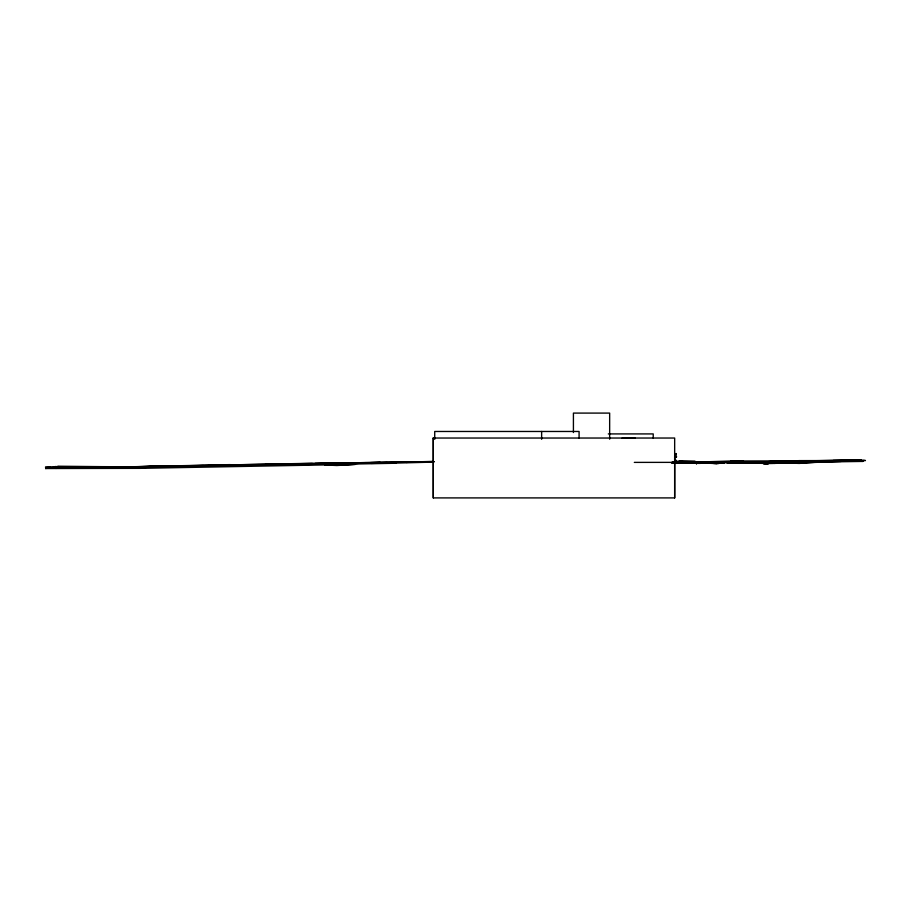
<?xml version="1.0" encoding="UTF-8"?>
<svg xmlns="http://www.w3.org/2000/svg" width="911" height="911" viewBox="0 0 911 911"><rect width="100%" height="100%" fill="white"/><g stroke="black" fill="none" stroke-linecap="round" stroke-linejoin="round"><path stroke-width="1.37" d="M49.695 466.979L45.55 466.922L45.698 468.527L140.26 468.345L324.418 464.929L336.854 465.51L355.392 464.371L344.483 465.043M694.444 462.332L674.231 462.173L671.566 463.141L672.272 462.082C684.844 462.617 666.157 463.187 674.539 462.367L634.318 462.389M433.283 497.907L433.283 438.032L433.283 497.907L674.664 497.907L674.664 456.662M675.506 462.708C673.673 460.738 676.338 462.936 676.235 461.239M696.368 461.763L695.275 462.947L672.569 463.187M799.357 462.367L799.243 462.424C766.971 464.052 734.596 462.059 702.347 462.162L698.384 463.164C699.466 462.264 724.37 462.059 703.907 462.56L703.907 461.786L675.951 461.661L687.498 461.661M727.297 463.209C750.971 462.606 767.745 462.925 790.167 462.663C778.119 463.152 768.28 464.166 757.405 462.947L764.784 463.107L736.555 462.777L764.75 462.537C763.532 463.46 769.613 464.166 768.167 461.854M773.018 462.128L768.337 461.604L768.144 462.412L764.739 462.401M772.312 461.547L769.362 462.093L785.293 462.105L777.436 462.321M773.872 462.196C761.596 462.15 776.764 462.287 771.355 461.683L772.482 461.797L769.385 462.264M788.573 461.706L788.573 461.103L799.277 460.624L799.277 461.273L796.601 461.399M719.132 462.332L696.368 462.298L696.403 463.824L696.357 461.661L688.841 462.162M773.598 461.729L755.014 462.253M696.448 462.435L696.414 463.562L695.89 463.187M768.167 462.583L768.121 461.672L769.613 461.649M777.402 462.287L782.617 461.9M777.39 461.638C782.082 462.059 783.87 461.911 779.11 461.854M777.926 461.923L782.048 461.775L777.96 462.287M676.201 456.582L675.632 457.584M696.403 463.38L700.286 463.369M779.304 462.128L769.624 461.809L799.494 462.344L862.819 461.421L863.275 460.294L865.45 460.522L799.277 460.624L799.3 461.991M777.459 461.957L781.034 461.752C776.138 462.879 783.221 460.351 781.945 462.458L771.013 462.458M769.351 461.831L782.925 461.831L778.472 462.207M782.538 462.412L779.338 462.036L782.321 462.378M776.525 462.458L784.713 462.071L779.11 461.979M676.497 457.117L675.518 457.276L676.543 456.673M676.372 457.094L675.609 457.504L676.019 457.071M676.452 456.73L675.7 457.242M675.324 457.049L675.643 455.864M675.04 454.327L675.598 453.576M674.846 454.953L675.267 453.837M676.338 461.683L675.768 461.046M675.495 455.17L676.042 456.639L675.723 456.138M675.324 454.304L676.087 453.632L675.165 454.008M675.21 454.543L675.996 453.507M675.529 456.866L675.871 456.946M674.664 463.745L675.051 462.082M799.254 462.287L799.311 461.786M782.925 461.786L779.509 461.945M856.01 460.397L833.178 460.499M46.074 467.525L45.721 468.561C52.804 464.53 67.38 468.892 77.014 467.719L132.323 466.785L57.735 466.455L132.448 466.842L55.15 466.683L76.968 467.058M126.196 466.933L323.257 463.061L388.234 463.004M782.503 462.378L783.153 461.797L778.256 461.319L781.832 462.15M782.64 462.287L788.584 461.638L778.222 462.093M388.12 463.278L433.693 462.116M772.482 462.321L771.799 461.797L772.494 461.74L769.658 462.276L772.312 462.15M706.811 463.164L716.946 463.608L716.422 463.209M755.652 462.367L727.889 462.492M828.657 461L821.21 460.772M676.258 461.467L675.518 461.262L676.099 461.467M675.404 454.168L676.076 453.712M676.03 456.32L675.142 456.297L675.119 455.124M703.907 461.786L688.841 462.401M675.302 454.042L675.803 453.621M675.21 454.27L675.689 454.088M674.072 462.253L674.698 462.093M777.937 462.162L782.253 462.071L778.04 462.276M132.095 466.751L129.464 466.842M778.746 461.729L781.82 461.911L778.438 461.433M112.383 467.753L113.613 467.685M675.768 453.712L676.008 453.735M862.819 461.421L862.022 460.328L859.631 460.397M828.452 461.342L799.129 463.426L780.158 462.606M768.144 461.661L768.155 462.469L749.969 462.15M782.071 462.401L782.526 462.139M687.384 462.287L682.1 461.763L673.741 462.492L695.025 461.786M763.509 463.653L766.105 463.141L735.997 462.025L698.509 463.141L714.588 462.435M763.509 463.71L768.736 463.243M676.44 456.627L675.871 456.707M768.155 461.706L768.451 462.332L764.261 462.378M675.45 456.946L674.983 457.094M771.902 463.221L768.201 463.095M735.746 462.014L734.3 462.264L749.389 462.093L735.724 462.082L747.202 462.014M758.658 462.617L759.25 462.515L753.887 462.617L755.618 462.515M773.348 462.264L692.166 462.481L741.007 462.071L737.386 462.071M771.31 462.162L772.574 462.287M396.08 463.243L324.362 464.599L327.186 464.986M696.38 462.378L696.391 462.731M696.414 463.152L687.236 463.175M354.425 463.722L364.4 462.822L388.223 462.913L265.944 464.234M769.624 462.048L772.505 461.604L769.624 461.888L771.059 461.945M784.177 462.469L785.612 462.332M785.612 463.118L771.082 463.232M48.943 467.594L76.979 467.115M773.815 462.173L769.624 461.888L773.69 462.014M818.055 461.672L823.407 461.319M434.205 461.718L400.236 462.332M699.842 463.335L715.192 462.754L703.133 463.05M802.671 462.572L807.328 462.298M676.087 461.888L675.393 461.888M819.57 461.809L824.603 461.535M783.847 462.845L786.569 462.708M721.979 462.367L723.095 462.31M230.244 464.61L107.817 467.332M776.195 462.936L790.327 462.458L776.195 462.458M126.424 467.354L135.853 467.081L126.082 467.32M845.169 460.533L858.39 460.214L846.228 460.51M776.377 461.444L788.573 461.103M841.104 461.421L792.308 463.266M798.457 460.989L806.964 460.852L730.679 461L697.86 462.071L675.734 461.456L687.68 461.786M737.022 462.253L729.962 462.424L763.691 462.367M158.298 466.443L132.175 466.99M163.251 467.036L169.833 466.887M292.488 463.767L208.619 465.327L218.811 465.874L324.407 464.154M125.809 467.491L136.434 467.867L125.695 467.787M287.853 464.143L312.222 463.79M433.625 461.501L338.095 463.039L433.704 461.524M112.167 467.65L114.945 467.594M124.682 467.411L312.291 463.87M205.624 466.125L215.417 465.954M701.732 462.332L714.919 462.332M292.693 463.801L312.393 463.46M315.206 463.403L354.618 462.799L315.104 463.824M396.308 462.048L394.087 462.093L395.886 462.332M124.01 466.887L188.805 465.726L109.832 467.354L54.945 466.626L76.911 466.99M179.353 465.976L203.472 465.578M343.982 463.232L387.277 462.549M262.698 465.191L269.633 465.077M343.208 465.065L331.331 465.065M704.431 462.332L711.138 462.219M799.482 461.558L862.854 461.103M366.279 462.651L359.64 462.834L361.28 462.868M250.126 464.792L259.339 464.644M370.891 463.392L386.378 463.152M797.535 461.114L817.383 460.829M769.784 461.399L861.783 460.078L772.403 461.262L785.794 460.966M714.6 462.355L727.547 462.093L693.362 462.367L727.547 462.184L721.296 462.241C718.289 465.783 707.893 461.296 702.848 463.061M749.992 462.481L737.033 462.537L764.762 462.674L709.191 462.378L754.206 462.549M126.344 466.91L138.905 466.739M370.572 462.594L380.365 462.481L363.034 462.868M50.777 467.48L46.712 467.468M717.652 462.173L716.057 462.196L720.362 462.173M764.728 462.378L768.144 462.572M764.841 463.824L768.246 463.813M159.892 466.33L160.37 466.318C123.429 469.769 86.021 467.206 48.943 467.878M84.621 467.445L95.985 467.354M45.698 467.753L49.843 467.719M768.212 463.653L750.618 462.401M675.256 462.139L692.724 462.173M719.2 462.207L725.577 462.173M777.926 461.809L782.048 461.9M76.831 467.377L82.525 467.354M85.361 467.332L96.737 467.286M727.616 462.116L711.172 462.845L724.143 463.209L718.961 463.232M704.852 462.162L702.54 462.162M702.54 461.923L676.668 461.752M724.871 462.173L721.079 462.173M675.233 462.412C684.73 463.255 697.61 460.932 705.683 462.048M85.566 467.195L95.473 467.172L85.623 467.195M608.309 433.921L653.221 433.921L653.221 438.089M433.283 438.032L674.664 438.032L674.664 497.907M621.917 438.259L635.4 438.259M675.575 456.274L676.053 456.445M403.88 461.934L407.08 462.481M778.131 462.367L780.966 462.367M687.122 462.959L672.569 462.401M676.668 462.15L689.627 462.173M693.237 462.412L696.368 462.458L696.459 463.585M692.132 462.549L703.907 462.56M755.731 462.822L727.194 462.811M76.786 467.685L82.468 467.696M85.304 467.696L96.657 467.707M770.991 462.298L773.644 462.298M105.63 467.047L100.905 467.036M761.926 462.344L763.384 462.355M764.784 463.221L752.885 462.834L764.784 463.243L754.957 462.56M755.891 462.629L755.276 462.572L764.75 463.039M769.624 461.854L772.46 461.9M730.702 461L743.638 461.33M778.962 461.604L780.169 461.661L778.962 461.866M753.773 462.31L756.46 462.458M757.2 463.095L751.985 462.799L761.516 463.346L758.373 463.175M754.467 463.073L755.583 463.198M774.122 463.266L774.771 463.414M675.894 461.023L675.814 459.93M676.247 454.168L676.338 454.316M56.038 467.707L56.072 468.47M609.653 439.216L609.653 413.093L573.418 413.093L573.418 432.531M579.089 438.339L579.089 431.472L434.718 431.472L434.718 439.341M541.635 431.472L541.635 439.284M57.997 466.569L55.127 466.922L57.997 466.614M772.494 461.592L771.799 461.638L772.46 461.649M772.517 461.991L771.822 462.036L772.494 462.048M674.083 462.082C668.458 462.105 679.333 461.979 674.083 462.082M681.143 461.217L678.889 461.205L695.275 461.41L681.143 461.228"/></g></svg>
